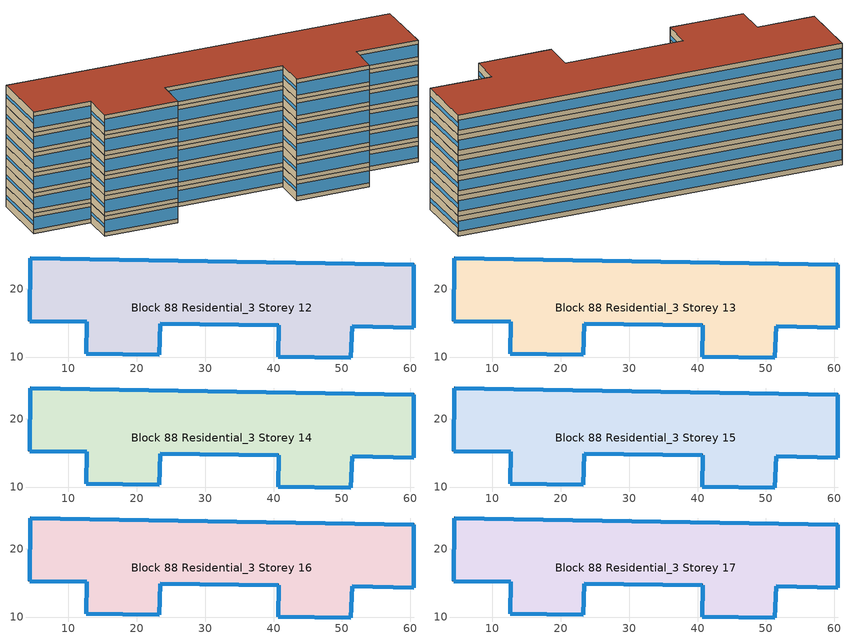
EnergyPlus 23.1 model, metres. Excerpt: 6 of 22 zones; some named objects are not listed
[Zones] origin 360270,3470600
Block 88 Residential_3 Storey 12
 floor outside (Project Floor): 60.54,23.49 60.51,14.29 51.48,14.52 51.32,9.87 40.67,10.01 40.73,14.67 23.42,14.9 23.26,10.36 12.61,10.5 12.67,15.15 4.3,15.26 4.42,24.47 z36
 wall outside (Project Wall): 12.61,10.5 23.26,10.36 23.42,14.9 40.73,14.67 40.67,10.01 51.32,9.87 51.48,14.52 60.51,14.29 60.54,23.49 4.42,24.47 4.3,15.26 12.67,15.15 12.61,10.5 z36:39
 window (Residential_south_window_construction): 12.61,10.5 23.26,10.36 / 23.43,14.9 40.72,14.67 / 40.67,10.01 51.31,9.87 / 51.48,14.52 60.51,14.29 / 4.3,15.26 12.67,15.15 z36.6:38.4
 window (Residential_east_window_construction): 23.26,10.36 23.42,14.9 / 51.32,9.87 51.48,14.52 / 60.51,14.3 60.54,23.49 z37.2:37.8
 window (Residential_west_window_construction): 40.73,14.67 40.67,10.01 / 4.42,24.46 4.3,15.27 / 12.67,15.15 12.61,10.5 z37.27:37.73
 window (Residential_north_window_construction): 60.51,23.49 4.45,24.46 z36.75:38.25
 roof outside (Project Ceiling): 60.51,14.29 60.54,23.49 4.42,24.47 4.3,15.26 12.67,15.15 12.61,10.5 23.26,10.36 23.42,14.9 40.73,14.67 40.67,10.01 51.32,9.87 51.48,14.52 z39
Block 88 Residential_3 Storey 13
 floor outside (Project Floor): 60.54,23.49 60.51,14.29 51.48,14.52 51.32,9.87 40.67,10.01 40.73,14.67 23.42,14.9 23.26,10.36 12.61,10.5 12.67,15.15 4.3,15.26 4.42,24.47 z39
 wall outside (Project Wall): 12.61,10.5 23.26,10.36 23.42,14.9 40.73,14.67 40.67,10.01 51.32,9.87 51.48,14.52 60.51,14.29 60.54,23.49 4.42,24.47 4.3,15.26 12.67,15.15 12.61,10.5 z39:42
 window (Residential_south_window_construction): 12.61,10.5 23.26,10.36 / 23.43,14.9 40.72,14.67 / 40.67,10.01 51.31,9.87 / 51.48,14.52 60.51,14.29 / 4.3,15.26 12.67,15.15 z39.6:41.4
 window (Residential_east_window_construction): 23.26,10.36 23.42,14.9 / 51.32,9.87 51.48,14.52 / 60.51,14.3 60.54,23.49 z40.2:40.8
 window (Residential_west_window_construction): 40.73,14.67 40.67,10.01 / 4.42,24.46 4.3,15.27 / 12.67,15.15 12.61,10.5 z40.27:40.73
 window (Residential_north_window_construction): 60.51,23.49 4.45,24.46 z39.75:41.25
 roof outside (Project Ceiling): 60.51,14.29 60.54,23.49 4.42,24.47 4.3,15.26 12.67,15.15 12.61,10.5 23.26,10.36 23.42,14.9 40.73,14.67 40.67,10.01 51.32,9.87 51.48,14.52 z42
Block 88 Residential_3 Storey 14
 floor outside (Project Floor): 60.54,23.49 60.51,14.29 51.48,14.52 51.32,9.87 40.67,10.01 40.73,14.67 23.42,14.9 23.26,10.36 12.61,10.5 12.67,15.15 4.3,15.26 4.42,24.47 z42
 wall outside (Project Wall): 12.61,10.5 23.26,10.36 23.42,14.9 40.73,14.67 40.67,10.01 51.32,9.87 51.48,14.52 60.51,14.29 60.54,23.49 4.42,24.47 4.3,15.26 12.67,15.15 12.61,10.5 z42:45
 window (Residential_south_window_construction): 12.61,10.5 23.26,10.36 / 23.43,14.9 40.72,14.67 / 40.67,10.01 51.31,9.87 / 51.48,14.52 60.51,14.29 / 4.3,15.26 12.67,15.15 z42.6:44.4
 window (Residential_east_window_construction): 23.26,10.36 23.42,14.9 / 51.32,9.87 51.48,14.52 / 60.51,14.3 60.54,23.49 z43.2:43.8
 window (Residential_west_window_construction): 40.73,14.67 40.67,10.01 / 4.42,24.46 4.3,15.27 / 12.67,15.15 12.61,10.5 z43.27:43.73
 window (Residential_north_window_construction): 60.51,23.49 4.45,24.46 z42.75:44.25
 roof outside (Project Ceiling): 60.51,14.29 60.54,23.49 4.42,24.47 4.3,15.26 12.67,15.15 12.61,10.5 23.26,10.36 23.42,14.9 40.73,14.67 40.67,10.01 51.32,9.87 51.48,14.52 z45
Block 88 Residential_3 Storey 15
 floor outside (Project Floor): 60.54,23.49 60.51,14.29 51.48,14.52 51.32,9.87 40.67,10.01 40.73,14.67 23.42,14.9 23.26,10.36 12.61,10.5 12.67,15.15 4.3,15.26 4.42,24.47 z45
 wall outside (Project Wall): 12.61,10.5 23.26,10.36 23.42,14.9 40.73,14.67 40.67,10.01 51.32,9.87 51.48,14.52 60.51,14.29 60.54,23.49 4.42,24.47 4.3,15.26 12.67,15.15 12.61,10.5 z45:48
 window (Residential_south_window_construction): 12.61,10.5 23.26,10.36 / 23.43,14.9 40.72,14.67 / 40.67,10.01 51.31,9.87 / 51.48,14.52 60.51,14.29 / 4.3,15.26 12.67,15.15 z45.6:47.4
 window (Residential_east_window_construction): 23.26,10.36 23.42,14.9 / 51.32,9.87 51.48,14.52 / 60.51,14.3 60.54,23.49 z46.2:46.8
 window (Residential_west_window_construction): 40.73,14.67 40.67,10.01 / 4.42,24.46 4.3,15.27 / 12.67,15.15 12.61,10.5 z46.27:46.73
 window (Residential_north_window_construction): 60.51,23.49 4.45,24.46 z45.75:47.25
 roof outside (Project Ceiling): 60.51,14.29 60.54,23.49 4.42,24.47 4.3,15.26 12.67,15.15 12.61,10.5 23.26,10.36 23.42,14.9 40.73,14.67 40.67,10.01 51.32,9.87 51.48,14.52 z48
Block 88 Residential_3 Storey 16
 floor outside (Project Floor): 60.54,23.49 60.51,14.29 51.48,14.52 51.32,9.87 40.67,10.01 40.73,14.67 23.42,14.9 23.26,10.36 12.61,10.5 12.67,15.15 4.3,15.26 4.42,24.47 z48
 wall outside (Project Wall): 12.61,10.5 23.26,10.36 23.42,14.9 40.73,14.67 40.67,10.01 51.32,9.87 51.48,14.52 60.51,14.29 60.54,23.49 4.42,24.47 4.3,15.26 12.67,15.15 12.61,10.5 z48:51
 window (Residential_south_window_construction): 12.61,10.5 23.26,10.36 / 23.43,14.9 40.72,14.67 / 40.67,10.01 51.31,9.87 / 51.48,14.52 60.51,14.29 / 4.3,15.26 12.67,15.15 z48.6:50.4
 window (Residential_east_window_construction): 23.26,10.36 23.42,14.9 / 51.32,9.87 51.48,14.52 / 60.51,14.3 60.54,23.49 z49.2:49.8
 window (Residential_west_window_construction): 40.73,14.67 40.67,10.01 / 4.42,24.46 4.3,15.27 / 12.67,15.15 12.61,10.5 z49.27:49.73
 window (Residential_north_window_construction): 60.51,23.49 4.45,24.46 z48.75:50.25
 roof outside (Project Ceiling): 60.51,14.29 60.54,23.49 4.42,24.47 4.3,15.26 12.67,15.15 12.61,10.5 23.26,10.36 23.42,14.9 40.73,14.67 40.67,10.01 51.32,9.87 51.48,14.52 z51
Block 88 Residential_3 Storey 17
 floor outside (Project Floor): 60.54,23.49 60.51,14.29 51.48,14.52 51.32,9.87 40.67,10.01 40.73,14.67 23.42,14.9 23.26,10.36 12.61,10.5 12.67,15.15 4.3,15.26 4.42,24.47 z51
 wall outside (Project Wall): 12.61,10.5 23.26,10.36 23.42,14.9 40.73,14.67 40.67,10.01 51.32,9.87 51.48,14.52 60.51,14.29 60.54,23.49 4.42,24.47 4.3,15.26 12.67,15.15 12.61,10.5 z51:54
 window (Residential_south_window_construction): 12.61,10.5 23.26,10.36 / 23.43,14.9 40.72,14.67 / 40.67,10.01 51.31,9.87 / 51.48,14.52 60.51,14.29 / 4.3,15.26 12.67,15.15 z51.6:53.4
 window (Residential_east_window_construction): 23.26,10.36 23.42,14.9 / 51.32,9.87 51.48,14.52 / 60.51,14.3 60.54,23.49 z52.2:52.8
 window (Residential_west_window_construction): 40.73,14.67 40.67,10.01 / 4.42,24.46 4.3,15.27 / 12.67,15.15 12.61,10.5 z52.27:52.73
 window (Residential_north_window_construction): 60.51,23.49 4.45,24.46 z51.75:53.25
 roof outside (Project Ceiling): 60.51,14.29 60.54,23.49 4.42,24.47 4.3,15.26 12.67,15.15 12.61,10.5 23.26,10.36 23.42,14.9 40.73,14.67 40.67,10.01 51.32,9.87 51.48,14.52 z54
[Building]
Building_1: North Axis=0; Terrain=City; Loads Convergence Tolerance Value=0.04; Temperature Convergence Tolerance Value=0.4; Solar Distribution=FullExterior; Maximum Number of Warmup Days=25; Minimum Number of Warmup Days=6
[Site:Location]
CHN Design_Conditions: Latitude=30; Longitude=114; Time Zone=8; Elevation=12
[SIZINGPERIOD:DESIGNDAY] Day of Month=21; DryBulb Temperature Range Modifier Type=DefaultMultipliers; Humidity Condition Type=Wetbulb; Barometric Pressure=101181; Rain Indicator=No; Snow Indicator=No; Daylight Saving Time Indicator=No; Sky Clearness=0; Begin Environment Reset Mode=FullResetAtBeginEnvironment
Name | Month | Day Type | Maximum DryBulb Temperature | Daily DryBulb Temperature Range | Wetbulb or DewPoint at Maximum DryBulb | Wind Speed | Wind Direction | Solar Model Indicator | ASHRAE Clear Sky Optical Depth for Beam Irradiance taub | ASHRAE Clear Sky Optical Depth for Diffuse Irradiance taud
Ann Htg 99.6% Condns DB | 1 | WinterDesignDay | -10 | 0 | -4.8 | 1 | 340 | ASHRAEClearSky | 0 | 0
Ann Clg .4% Condns DB=>MWB | 7 | SummerDesignDay | 40 | 6.6 | 27.1 | 3.5 | 220 | ASHRAETau | 0.781 | 1.413
[MATERIAL]
DefaultMaterial: Roughness=Rough; Thickness=0.1; Conductivity=0.1; Density=1000; Specific Heat=1000; Thermal Absorptance=0.9; Solar Absorptance=0.7; Visible Absorptance=0.7
[WINDOWMATERIAL:SIMPLEGLAZINGSYSTEM] UFactor=1.5; Solar Heat Gain Coefficient=0.4; Visible Transmittance=0.6
Residential_east_window; Residential_south_window; Residential_west_window; Residential_north_window
[CONSTRUCTION]
Project Wall; Project Floor; Project Ceiling: DefaultMaterial
Residential_east_window_construction: Residential_east_window
Residential_south_window_construction: Residential_south_window
Residential_west_window_construction: Residential_west_window
Residential_north_window_construction: Residential_north_window
[SPACE] Ceiling Height=autocalculate; Volume=autocalculate; Floor Area=autocalculate; Space Type=Residential
Name | Zone
Block 88 Residential_3 Storey 12_space | Block 88 Residential_3 Storey 12
Block 88 Residential_3 Storey 13_space | Block 88 Residential_3 Storey 13
Block 88 Residential_3 Storey 14_space | Block 88 Residential_3 Storey 14
Block 88 Residential_3 Storey 15_space | Block 88 Residential_3 Storey 15
Block 88 Residential_3 Storey 16_space | Block 88 Residential_3 Storey 16
Block 88 Residential_3 Storey 17_space | Block 88 Residential_3 Storey 17
[SPACELIST]
Residential: Block 88 Residential_3 Storey 0_space, Block 88 Residential_3 Storey 1_space, Block 88 Residential_3 Storey 2_space, Block 88 Residential_3 Storey 3_space, Block 88 Residential_3 Storey 4_space, Block 88 Residential_3 Storey 5_space, Block 88 Residential_3 Storey 6_space, Block 88 Residential_3 Storey 7_space, Block 88 Residential_3 Storey 8_space, Block 88 Residential_3 Storey 9_space, Block 88 Residential_3 Storey 10_space, Block 88 Residential_3 Storey 11_space, Block 88 Residential_3 Storey 12_space, Block 88 Residential_3 Storey 13_space, Block 88 Residential_3 Storey 14_space, Block 88 Residential_3 Storey 15_space, Block 88 Residential_3 Storey 16_space, Block 88 Residential_3 Storey 17_space, Block 88 Residential_3 Storey 18_space, Block 88 Residential_3 Storey 19_space, Block 88 Residential_3 Storey 20_space, Block 88 Residential_3 Storey 21_space
[ZONE] Type=1; Multiplier=1; Ceiling Height=autocalculate; Volume=autocalculate; Floor Area=autocalculate; Part of Total Floor Area=Yes
Block 88 Residential_3 Storey 12; Block 88 Residential_3 Storey 13; Block 88 Residential_3 Storey 14; Block 88 Residential_3 Storey 15; Block 88 Residential_3 Storey 16; Block 88 Residential_3 Storey 17
[PEOPLE]
People_for_residential: Zone or ZoneList or Space or SpaceList=Residential; Number of People Schedule=SeasonalSchedule_Schedule_residential_people; Number of People Calculation Method=People/Area; People per Floor Area=0.04; Fraction Radiant=0.3; Sensible Heat Fraction=autocalculate; Activity Level Schedule=SeasonalSchedule_Schedule_residential_activity; Carbon Dioxide Generation Rate=3.82e-08; Enable ASHRAE 55 Comfort Warnings=No; Mean Radiant Temperature Calculation Type=ZoneAveraged; Clothing Insulation Calculation Method=ClothingInsulationSchedule; Cold Stress Temperature Threshold=15.56; Heat Stress Temperature Threshold=30
[LIGHTS]
Light_for_residential: Zone or ZoneList or Space or SpaceList=Residential; Schedule=SeasonalSchedule_residential_lighting; Design Level Calculation Method=Watts/Area; Watts per Zone Floor Area=5; Return Air Fraction=0; Fraction Radiant=0.32; Fraction Visible=0.25; Fraction Replaceable=1; EndUse Subcategory=General; Return Air Fraction Calculated from Plenum Temperature=No; Return Air Fraction Function of Plenum Temperature Coefficient 1=0; Return Air Fraction Function of Plenum Temperature Coefficient 2=0
[ELECTRICEQUIPMENT]
Equipment_for_residential: Zone or ZoneList or Space or SpaceList=Residential; Schedule=SeasonalSchedule_Schedule_residential_equipment; Design Level Calculation Method=Watts/Area; Watts per Zone Floor Area=3.8; Fraction Latent=0; Fraction Radiant=0; Fraction Lost=0; EndUse Subcategory=Electric Equipment
[DAYLIGHTING:CONTROLS] Illuminance Setpoint at Reference Point 1=300
Name | Zone or Space | Glare Calculation Daylighting Reference Point | Daylighting Reference Point 1
Dlight_Block 88 Residential_3 Storey 12 | Block 88 Residential_3 Storey 12 | Rpoint_Block 88 Residential_3 Storey 12 | Rpoint_Block 88 Residential_3 Storey 12
Dlight_Block 88 Residential_3 Storey 13 | Block 88 Residential_3 Storey 13 | Rpoint_Block 88 Residential_3 Storey 13 | Rpoint_Block 88 Residential_3 Storey 13
Dlight_Block 88 Residential_3 Storey 14 | Block 88 Residential_3 Storey 14 | Rpoint_Block 88 Residential_3 Storey 14 | Rpoint_Block 88 Residential_3 Storey 14
Dlight_Block 88 Residential_3 Storey 15 | Block 88 Residential_3 Storey 15 | Rpoint_Block 88 Residential_3 Storey 15 | Rpoint_Block 88 Residential_3 Storey 15
Dlight_Block 88 Residential_3 Storey 16 | Block 88 Residential_3 Storey 16 | Rpoint_Block 88 Residential_3 Storey 16 | Rpoint_Block 88 Residential_3 Storey 16
Dlight_Block 88 Residential_3 Storey 17 | Block 88 Residential_3 Storey 17 | Rpoint_Block 88 Residential_3 Storey 17 | Rpoint_Block 88 Residential_3 Storey 17
[HVACTEMPLATE:ZONE:IDEALLOADSAIRSYSTEM] Template Thermostat=Thermostat_for_residential; Maximum Heating Supply Air Temperature=50; Minimum Cooling Supply Air Temperature=13; Maximum Heating Supply Air Humidity Ratio=0.0156; Minimum Cooling Supply Air Humidity Ratio=0.0077; Heating Limit=NoLimit; Cooling Limit=NoLimit; Dehumidification Control Type=ConstantSensibleHeatRatio; Cooling Sensible Heat Ratio=0.7; Dehumidification Setpoint=60; Humidification Control Type=None; Humidification Setpoint=30; Outdoor Air Method=DetailedSpecification; Outdoor Air Flow Rate per Person=0.00944; Outdoor Air Flow Rate per Zone Floor Area=0; Outdoor Air Flow Rate per Zone=0; Design Specification Outdoor Air Object=Ventilation_for_residential; Demand Controlled Ventilation Type=None; Outdoor Air Economizer Type=NoEconomizer; Heat Recovery Type=None; Sensible Heat Recovery Effectiveness=0.7; Latent Heat Recovery Effectiveness=0.65
Block 88 Residential_3 Storey 12; Block 88 Residential_3 Storey 13; Block 88 Residential_3 Storey 14; Block 88 Residential_3 Storey 15; Block 88 Residential_3 Storey 16; Block 88 Residential_3 Storey 17
[DESIGNSPECIFICATION:OUTDOORAIR]
Ventilation_for_residential: Outdoor Air Method=Flow/Person; Outdoor Air Flow per Person=0.00833333; Outdoor Air Flow per Zone Floor Area=0; Outdoor Air Flow per Zone=0; Outdoor Air Flow Air Changes per Hour=0
[SCHEDULE:DAY:HOURLY]
Schedule_residential_lighting_weekday_hourly; Schedule_residential_lighting_holiday_hourly: 0.1, 0.1, 0.1, 0.1, 0.1, 0.8, 0.5, 0, 0, 0, 0, 0, 0, 0, 0, 0, 0, 0, 1, 1, 1, 1, 0.1, 0.1
Schedule_residential_equipment_weekday_hourly: 0.2, 0.2, 0.2, 0.2, 0.2, 0.2, 0.8, 0.8, 0.6, 0.6, 0.8, 0.8, 0.8, 0.5, 0.5, 0.5, 0.6, 0.9, 0.9, 0.9, 0.9, 0.9, 0.2, 0.2
Schedule_residential_equipment_holiday_hourly: 0.2, 0.2, 0.2, 0.2, 0.2, 0.2, 0.75, 1, 0.5, 0.3, 0.5, 0.8, 0.5, 0.25, 0.25, 0.25, 0.25, 0.5, 0.9, 0.8, 0.75, 0.5, 0.2, 0.2
Schedule_residential_people_weekday_hourly: 1, 1, 1, 1, 1, 1, 0.5, 0.5, 0, 0, 0, 0, 0, 0, 0, 0, 0, 0, 0, 0, 0.5, 1, 1, 1
Schedule_residential_people_holiday_hourly: 0.5, 0.5, 0.5, 0.5, 0.5, 0.5, 0.5, 0.5, 0.5, 0.5, 0.5, 0.5, 0.5, 0.5, 0.5, 0.5, 0.5, 0.5, 0.5, 0.5, 0.5, 0.5, 0.5, 0.5
Schedule_residential_activity_weekday_hourly; Schedule_residential_activity_holiday_hourly: 108, 108, 108, 108, 108, 108, 108, 108, 108, 108, 108, 108, 108, 108, 108, 108, 108, 108, 108, 108, 108, 108, 108, 108
[SCHEDULE:WEEK:DAILY]
Schedule_residential_lighting_weekly: Schedule_residential_lighting_holiday_hourly, Schedule_residential_lighting_weekday_hourly, Schedule_residential_lighting_weekday_hourly, Schedule_residential_lighting_weekday_hourly, Schedule_residential_lighting_weekday_hourly, Schedule_residential_lighting_weekday_hourly, Schedule_residential_lighting_holiday_hourly, Schedule_residential_lighting_holiday_hourly, Schedule_residential_lighting_weekday_hourly, Schedule_residential_lighting_weekday_hourly, Schedule_residential_lighting_holiday_hourly, Schedule_residential_lighting_holiday_hourly
Schedule_residential_equipment_weekly: Schedule_residential_equipment_holiday_hourly, Schedule_residential_equipment_weekday_hourly, Schedule_residential_equipment_weekday_hourly, Schedule_residential_equipment_weekday_hourly, Schedule_residential_equipment_weekday_hourly, Schedule_residential_equipment_weekday_hourly, Schedule_residential_equipment_holiday_hourly, Schedule_residential_equipment_holiday_hourly, Schedule_residential_equipment_weekday_hourly, Schedule_residential_equipment_weekday_hourly, Schedule_residential_equipment_holiday_hourly, Schedule_residential_equipment_holiday_hourly
Schedule_residential_people_weekly: Schedule_residential_people_holiday_hourly, Schedule_residential_people_weekday_hourly, Schedule_residential_people_weekday_hourly, Schedule_residential_people_weekday_hourly, Schedule_residential_people_weekday_hourly, Schedule_residential_people_weekday_hourly, Schedule_residential_people_holiday_hourly, Schedule_residential_people_holiday_hourly, Schedule_residential_people_weekday_hourly, Schedule_residential_people_weekday_hourly, Schedule_residential_people_holiday_hourly, Schedule_residential_people_holiday_hourly
Schedule_residential_activity_weekly: Schedule_residential_activity_holiday_hourly, Schedule_residential_activity_weekday_hourly, Schedule_residential_activity_weekday_hourly, Schedule_residential_activity_weekday_hourly, Schedule_residential_activity_weekday_hourly, Schedule_residential_activity_weekday_hourly, Schedule_residential_activity_holiday_hourly, Schedule_residential_activity_holiday_hourly, Schedule_residential_activity_weekday_hourly, Schedule_residential_activity_weekday_hourly, Schedule_residential_activity_holiday_hourly, Schedule_residential_activity_holiday_hourly
[SCHEDULE:YEAR]
SeasonalSchedule_residential_lighting: Schedule_residential_lighting_weekly, 1, 1, 12, 31
SeasonalSchedule_Schedule_residential_equipment: Schedule_residential_equipment_weekly, 1, 1, 12, 31
SeasonalSchedule_Schedule_residential_people: Schedule_residential_people_weekly, 1, 1, 12, 31
SeasonalSchedule_Schedule_residential_activity: Schedule_residential_activity_weekly, 1, 1, 12, 31
